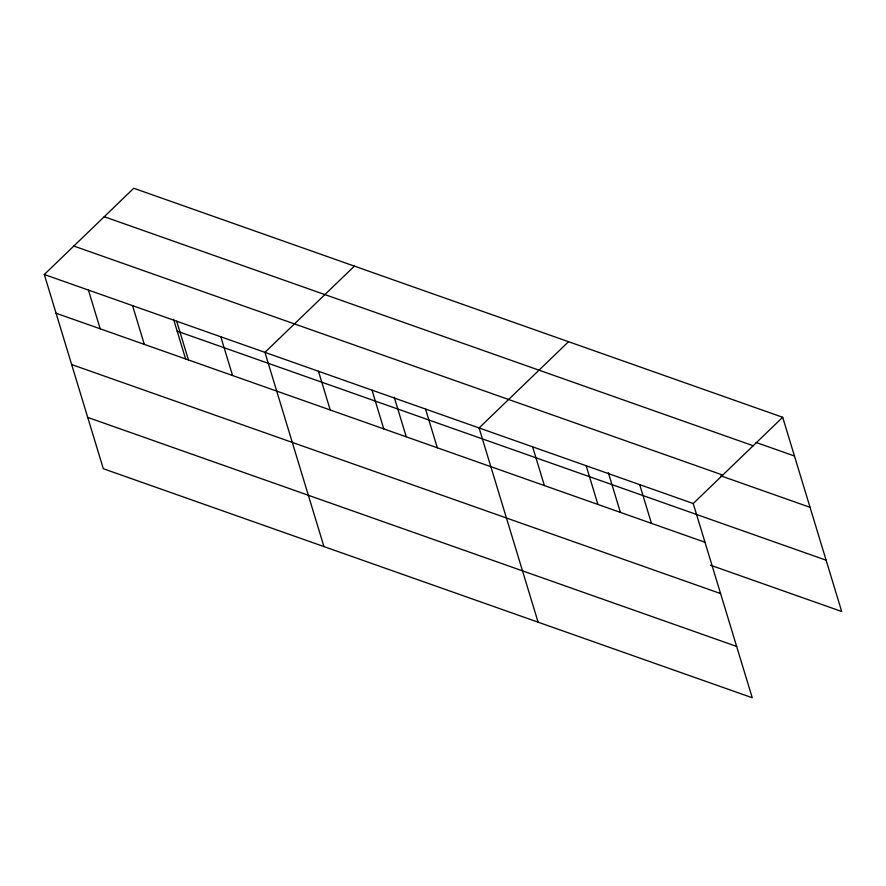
<?xml version="1.0" encoding="UTF-8"?>
<svg xmlns="http://www.w3.org/2000/svg" width="886" height="886" viewBox="0 0 886 886"><rect width="100%" height="100%" fill="white"/><g stroke="black" fill="none" stroke-linecap="round" stroke-linejoin="round"><path stroke-width="1.33" d="M44.3 274.494L693.229 503.525L752.236 697.747L103.308 468.716L44.3 274.494L133.764 188.253L782.692 417.284L841.7 611.506L710.406 565.168M354.4 266.121L264.936 352.373L323.944 546.584M568.546 341.708L479.082 427.949L538.09 622.16M693.229 503.525L782.692 417.284M756.223 442.524L794.465 456.013M104.238 216.716L753.166 445.747M73.826 246.042L722.755 475.062M720.816 475.837L810.048 507.324M177.178 331.165L826.106 560.196M56.073 313.234L705.001 542.254M71.655 364.545L720.584 593.565M87.714 417.406L736.654 646.437M639.692 484.631L651.465 523.36M608.35 472.714L620.355 512.241M586.155 465.737L597.928 504.466M532.619 446.843L544.392 485.572M425.546 409.055L437.319 447.784M394.204 397.138L406.209 436.665M372.009 390.161L383.782 428.89M318.473 371.267L330.245 409.996M220.813 336.791L232.575 375.531M176.679 321.219L188.452 359.949M173.567 319.27L185.573 358.797M132.557 305.648L144.318 344.377M88.423 290.076L100.196 328.806"/></g></svg>
